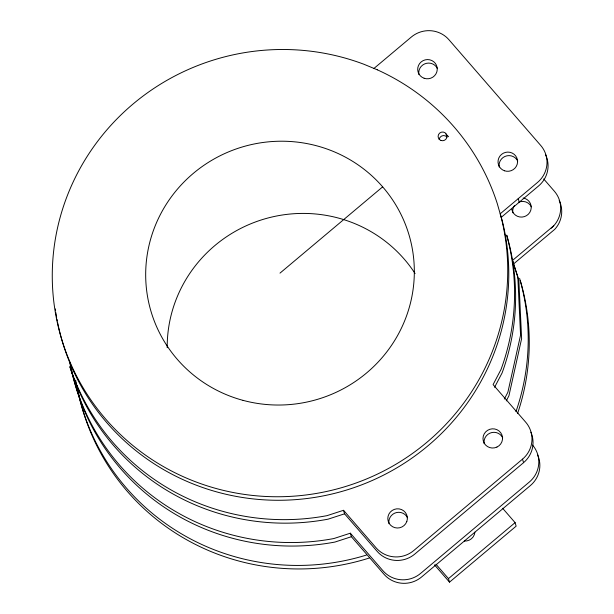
<?xml version="1.0" encoding="UTF-8"?>
<svg xmlns="http://www.w3.org/2000/svg" width="614" height="614" viewBox="0 0 614 614"><rect width="100%" height="100%" fill="white"/><g stroke="black" fill="none" stroke-linecap="round" stroke-linejoin="round"><path stroke-width="0.92" d="M494.577 387.288L502.099 372.921A228.132 223.227 -16.6 0 0 506.727 235.139M504.332 399.054L507.87 392.292L520.572 335.114L517.809 276.837L512.475 260.451L553.713 225.798A26.732 26.156 -16.6 0 0 554.381 191.246L543.689 178.935M506.266 400.888L508.922 395.815L521.624 338.636L518.861 280.36L512.475 260.451M551.195 228.208L553.713 225.798M373.972 68.43L411.326 37.04A26.732 26.156 -16.6 0 1 448.934 39.726L540.727 145.457A26.732 26.156 -16.6 0 1 537.549 182.419L500.195 213.81L502.214 220.725A228.132 223.227 -16.6 0 1 330.439 494.362A228.132 223.227 -16.6 0 1 57.693 322.895M279.999 273.123L382.66 186.856M501.247 217.333L538.601 185.942A26.732 26.156 -16.6 0 0 545.539 154.697M513.527 263.974L554.764 229.321A26.732 26.156 -16.6 0 0 559.193 200.479M506.734 235.316A228.132 223.227 -16.6 0 1 501.047 369.398L493.088 384.61L525.699 422.171A26.732 26.156 -16.6 0 1 522.514 459.142L413.744 550.551A26.732 26.156 -16.6 0 1 376.136 547.865L343.525 510.295L327.009 515.653A228.132 223.227 -16.6 0 1 69.973 366.857M530.864 432.187A26.732 26.156 -16.6 0 1 523.565 462.664L414.788 554.074A26.732 26.156 -16.6 0 1 377.18 551.387L344.569 513.818L343.525 510.295M515.092 522.637L516.144 526.16L449.517 582.149L448.466 578.626L515.092 522.637L502.59 508.238M344.569 513.818L328.06 519.175A228.132 223.227 -16.6 0 1 69.858 366.704M532.522 445.066A26.732 26.156 -16.6 0 1 529.337 482.028L420.567 573.438A26.732 26.156 -16.6 0 1 382.959 570.751L350.348 533.19L333.832 538.547A228.132 223.227 -16.6 0 1 69.489 360.986M537.687 455.081A26.732 26.156 -16.6 0 1 530.389 485.551L421.618 576.96A26.732 26.156 -16.6 0 1 384.011 574.274L351.392 536.713L334.883 542.07A228.132 223.227 -16.6 0 1 70.541 364.501M435.963 564.228L448.466 578.626M434.512 564.865L449.517 582.149M518.224 198.66L519.275 202.183M522.514 459.142L523.565 462.664M350.348 533.19L351.392 536.713M520.38 280.92A228.132 223.227 -16.6 0 1 517.617 413.375M369.26 558.026A228.132 223.227 -16.6 0 1 77.034 385.531M519.597 278.326A228.132 223.227 -16.6 0 1 515.96 411.641M366.389 555.079A228.132 223.227 -16.6 0 1 75.66 380.135M445.833 134.075A228.132 223.227 -16.6 0 1 448.573 136.715M523.12 198A9.801 9.594 -16.6 0 1 531.217 207.9A9.801 9.594 -16.6 0 1 522.046 217.072A9.801 9.594 -16.6 0 1 511.815 209.297M484.185 443.745A9.801 9.594 -16.6 0 1 502.674 437.751M389.007 523.734A9.801 9.594 -16.6 0 1 407.496 517.732M499.22 167.031A9.801 9.594 -16.6 0 1 517.709 161.037M418.894 74.517A9.801 9.594 -16.6 0 1 437.383 68.515M512.867 212.82A9.801 9.594 -16.6 0 1 514.463 205.613M518.339 202.359A9.801 9.594 -16.6 0 1 531.356 206.818M439.171 139.578A4.459 4.359 -16.6 0 1 447 137.045M474.891 532.161A9.801 9.594 -16.6 0 1 464.314 541.049M167.2 347.693A134.558 131.672 -16.6 0 1 263.79 219.175A134.558 131.672 -16.6 0 1 415.087 273.552M57.325 321.038A228.132 223.227 -16.6 0 1 56.972 319.18M56.641 317.323A228.132 223.227 -16.6 0 1 55.866 312.664M55.59 310.791A228.132 223.227 -16.6 0 1 55.329 308.926M406.798 521.555L405.624 523.796A9.801 9.594 -16.6 0 1 389.13 523.328A9.801 9.594 -16.6 0 1 396.713 508.845A9.801 9.594 -16.6 0 1 406.798 521.555M496.926 447.069L494.493 447.859A9.801 9.594 -16.6 0 1 483.31 436.07A9.801 9.594 -16.6 0 1 499.036 430.967A9.801 9.594 -16.6 0 1 496.926 447.069M377.295 69.804L364.041 64.309A228.132 223.227 -16.6 0 0 55.613 237.541A228.132 223.227 -16.6 0 0 287.874 496.511A228.132 223.227 -16.6 0 0 501.162 217.202L497.271 203.587A228.132 223.227 -16.6 0 0 377.295 69.804M243.052 400.366A134.558 131.672 -16.6 0 0 410.321 239.621A134.558 131.672 -16.6 0 0 186.633 179.388A134.558 131.672 -16.6 0 0 243.052 400.366M504.478 170.776A9.801 9.594 -16.6 0 0 517.433 159.893A9.801 9.594 -16.6 0 0 501.484 154.436A9.801 9.594 -16.6 0 0 504.478 170.776M424.151 78.262A9.801 9.594 -16.6 0 0 437.107 67.379A9.801 9.594 -16.6 0 0 421.166 61.914A9.801 9.594 -16.6 0 0 424.151 78.262M441.044 140.499A4.459 4.359 -16.6 0 0 446.931 135.556A4.459 4.359 -16.6 0 0 439.685 133.069A4.459 4.359 -16.6 0 0 441.044 140.499"/></g></svg>
